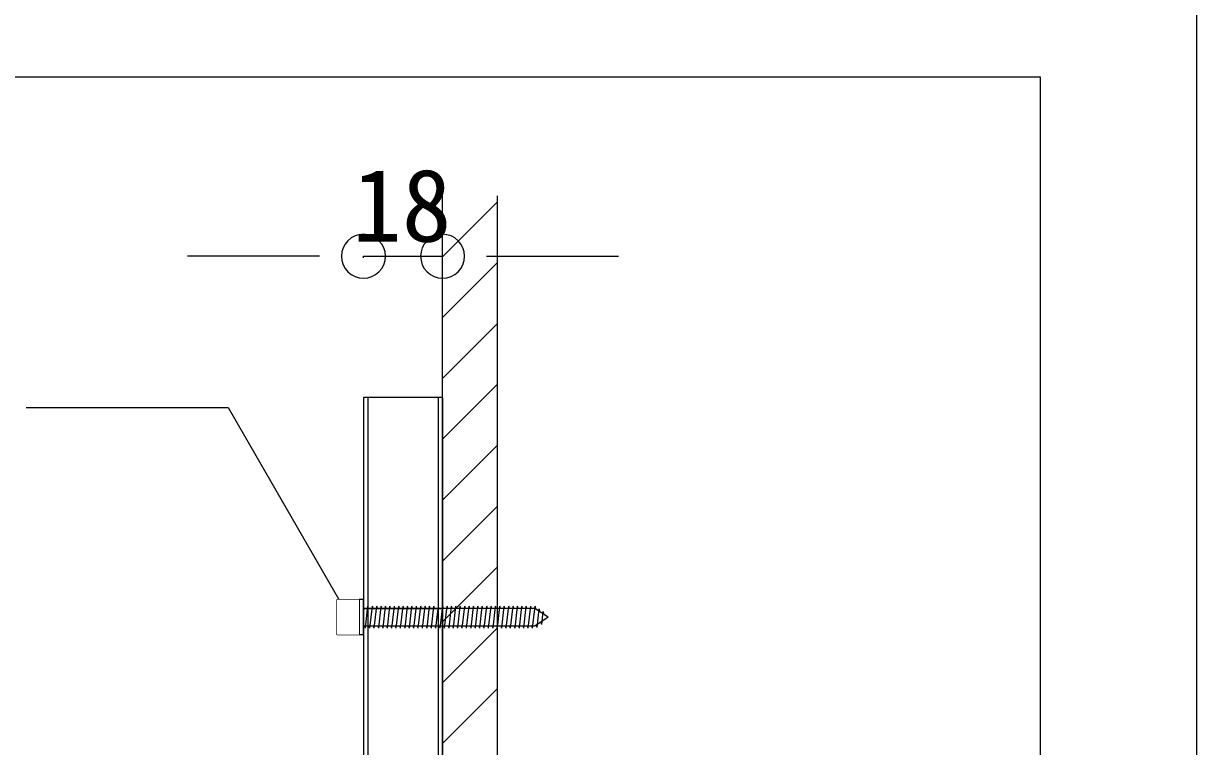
# Model space of a CAD drawing. Units: millimetres, scale not verified. Extents: x -4205 to 4205, y -2975 to 2975.
# Drawn here: x 3283 to 3950, y 316 to 727 of the extents above; entities that cross this region are included whole.
import ezdxf
from ezdxf.enums import TextEntityAlignment as Align

# ---------------------------------------------------------------- set-up
doc = ezdxf.new("R2010")
doc.units = ezdxf.units.MM
doc.header["$LTSCALE"] = 20
for name, color, linetype in [('0-0', 7, 'Continuous'), ('0-1', 3, 'Continuous'), ('0-2', 7, 'Continuous')]:
    doc.layers.add(name, color=color, linetype=linetype)
doc.styles.add('ＭＳ ゴシック', font='')
doc.styles.get('ＭＳ ゴシック').set_extended_font_data('MS Gothic')

msp = doc.modelspace()

# ---------------------------------------------------------------- linework, layer by layer
at = {"layer": '0-0'}
for p, q in [((3521.41, -766.97), (3521.41, 629)), ((3552.66, -766.97), (3552.66, 629)), ((3521.41, 594.39), (3552.66, 625.64)), ((3521.41, 559.78), (3552.66, 591.03)), ((3521.41, 525.17), (3552.66, 556.42)), ((3521.41, 490.55), (3552.66, 521.8)), ((3476.41, 514.37), (3476.41, -766.97)), ((3521.41, 514.37), (3476.41, 514.37)), ((3478.91, 514.37), (3478.91, -766.97)), ((3518.91, 514.37), (3518.91, -766.97)), ((3521.41, 514.37), (3521.41, -766.97)), ((3521.41, 455.94), (3552.66, 487.19)), ((3521.41, 421.33), (3552.66, 452.58)), ((3521.41, 386.72), (3552.66, 417.97)), ((3473.91, 396.87), (3466.41, 396.87)), ((3468.16, 381.87), (3468.16, 396.87)), ((3470.16, 381.87), (3470.16, 396.87)), ((3472.16, 381.87), (3472.16, 396.87)), ((3473.91, 379.37), (3473.91, 399.37)), ((3573.83, 394.37), (3476.41, 394.37)), ((3477.57, 383.19), (3478.99, 395.56)), ((3479.35, 394.25), (3478.99, 395.56)), ((3480.07, 383.19), (3481.49, 395.56)), ((3481.85, 394.25), (3481.49, 395.56)), ((3482.57, 383.19), (3483.99, 395.56)), ((3484.35, 394.25), (3483.99, 395.56)), ((3485.07, 383.19), (3486.49, 395.56)), ((3486.85, 394.25), (3486.49, 395.56)), ((3487.57, 383.19), (3488.99, 395.56)), ((3489.35, 394.25), (3488.99, 395.56)), ((3490.07, 383.19), (3491.49, 395.56)), ((3491.85, 394.25), (3491.49, 395.56)), ((3492.57, 383.19), (3493.99, 395.56)), ((3494.35, 394.25), (3493.99, 395.56)), ((3495.07, 383.19), (3496.49, 395.56)), ((3496.85, 394.25), (3496.49, 395.56)), ((3497.57, 383.19), (3498.99, 395.56)), ((3499.35, 394.25), (3498.99, 395.56)), ((3500.07, 383.19), (3501.49, 395.56)), ((3501.85, 394.25), (3501.49, 395.56)), ((3502.57, 383.19), (3503.99, 395.56)), ((3504.35, 394.25), (3503.99, 395.56)), ((3505.07, 383.19), (3506.49, 395.56)), ((3506.85, 394.25), (3506.49, 395.56)), ((3507.57, 383.19), (3508.99, 395.56)), ((3509.35, 394.25), (3508.99, 395.56)), ((3510.07, 383.19), (3511.49, 395.56)), ((3511.85, 394.25), (3511.49, 395.56)), ((3512.57, 383.19), (3513.99, 395.56)), ((3514.35, 394.25), (3513.99, 395.56)), ((3515.07, 383.19), (3516.49, 395.56)), ((3516.85, 394.25), (3516.49, 395.56)), ((3517.57, 383.19), (3518.99, 395.56)), ((3519.35, 394.25), (3518.99, 395.56)), ((3520.07, 383.19), (3521.49, 395.56)), ((3521.85, 394.25), (3521.49, 395.56)), ((3522.57, 383.19), (3523.99, 395.56)), ((3524.35, 394.25), (3523.99, 395.56)), ((3525.07, 383.19), (3526.49, 395.56)), ((3526.85, 394.25), (3526.49, 395.56)), ((3527.57, 383.19), (3528.99, 395.56)), ((3529.35, 394.25), (3528.99, 395.56)), ((3530.07, 383.19), (3531.49, 395.56)), ((3531.85, 394.25), (3531.49, 395.56)), ((3532.57, 383.19), (3533.99, 395.56)), ((3534.35, 394.25), (3533.99, 395.56)), ((3535.07, 383.19), (3536.49, 395.56)), ((3536.85, 394.25), (3536.49, 395.56)), ((3537.57, 383.19), (3538.99, 395.56)), ((3539.35, 394.25), (3538.99, 395.56)), ((3540.07, 383.19), (3541.49, 395.56)), ((3541.85, 394.25), (3541.49, 395.56)), ((3542.57, 383.19), (3543.99, 395.56)), ((3544.35, 394.25), (3543.99, 395.56)), ((3545.07, 383.19), (3546.49, 395.56)), ((3546.85, 394.25), (3546.49, 395.56)), ((3547.57, 383.19), (3548.99, 395.56)), ((3549.35, 394.25), (3548.99, 395.56)), ((3550.07, 383.19), (3551.49, 395.56)), ((3551.85, 394.25), (3551.49, 395.56)), ((3552.57, 383.19), (3553.99, 395.56)), ((3554.35, 394.25), (3553.99, 395.56)), ((3555.07, 383.19), (3556.49, 395.56)), ((3556.85, 394.25), (3556.49, 395.56)), ((3557.57, 383.19), (3558.99, 395.56)), ((3559.35, 394.25), (3558.99, 395.56)), ((3560.07, 383.19), (3561.49, 395.56)), ((3561.85, 394.25), (3561.49, 395.56)), ((3562.57, 383.19), (3563.99, 395.56)), ((3564.35, 394.25), (3563.99, 395.56)), ((3565.07, 383.19), (3566.49, 395.56)), ((3566.85, 394.25), (3566.49, 395.56)), ((3567.57, 383.19), (3568.99, 395.56)), ((3569.35, 394.25), (3568.99, 395.56)), ((3570.07, 383.19), (3571.49, 395.56)), ((3571.85, 394.25), (3571.49, 395.56)), ((3572.57, 383.19), (3573.99, 395.56)), ((3581.41, 389.37), (3573.83, 394.37)), ((3574.35, 394.25), (3573.99, 395.56)), ((3575.12, 383.6), (3576.3, 394.06)), ((3576.65, 392.74), (3576.3, 394.06)), ((3577.82, 385.16), (3578.63, 392.71)), ((3578.98, 391.4), (3578.63, 392.71)), ((3477.57, 383.19), (3477.22, 384.5)), ((3480.07, 383.19), (3479.72, 384.5)), ((3482.57, 383.19), (3482.22, 384.5)), ((3485.07, 383.19), (3484.72, 384.5)), ((3487.57, 383.19), (3487.22, 384.5)), ((3490.07, 383.19), (3489.72, 384.5)), ((3492.57, 383.19), (3492.22, 384.5)), ((3495.07, 383.19), (3494.72, 384.5)), ((3497.57, 383.19), (3497.22, 384.5)), ((3500.07, 383.19), (3499.72, 384.5)), ((3502.57, 383.19), (3502.22, 384.5)), ((3505.07, 383.19), (3504.72, 384.5)), ((3507.57, 383.19), (3507.22, 384.5)), ((3510.07, 383.19), (3509.72, 384.5)), ((3512.57, 383.19), (3512.22, 384.5)), ((3515.07, 383.19), (3514.72, 384.5)), ((3517.57, 383.19), (3517.22, 384.5)), ((3520.07, 383.19), (3519.72, 384.5)), ((3521.41, 352.11), (3552.66, 383.36)), ((3522.57, 383.19), (3522.22, 384.5)), ((3525.07, 383.19), (3524.72, 384.5)), ((3527.57, 383.19), (3527.22, 384.5)), ((3530.07, 383.19), (3529.72, 384.5)), ((3532.57, 383.19), (3532.22, 384.5)), ((3535.07, 383.19), (3534.72, 384.5)), ((3537.57, 383.19), (3537.22, 384.5)), ((3540.07, 383.19), (3539.72, 384.5)), ((3542.57, 383.19), (3542.22, 384.5)), ((3545.07, 383.19), (3544.72, 384.5)), ((3547.57, 383.19), (3547.22, 384.5)), ((3550.07, 383.19), (3549.72, 384.5)), ((3552.57, 383.19), (3552.22, 384.5)), ((3555.07, 383.19), (3554.72, 384.5)), ((3557.57, 383.19), (3557.22, 384.5)), ((3560.07, 383.19), (3559.72, 384.5)), ((3562.57, 383.19), (3562.22, 384.5)), ((3565.07, 383.19), (3564.72, 384.5)), ((3567.57, 383.19), (3567.22, 384.5)), ((3570.07, 383.19), (3569.72, 384.5)), ((3572.57, 383.19), (3572.22, 384.5)), ((3575.12, 383.6), (3574.77, 384.92)), ((3577.82, 385.16), (3577.47, 386.48)), ((3476.41, 379.37), (3473.91, 379.37)), ((3521.41, 317.5), (3552.66, 348.75))]:
    msp.add_line(p, q, dxfattribs=at)
for points in [[(-3950, 2750), (3950, 2750), (3950, -2750), (-3950, -2750)], [(2361.05, 696.61), (3861.05, 696.61), (3861.05, -1053.39), (2361.05, -1053.39)], [(3461.41, 399.37), (3473.91, 399.37), (3473.91, 379.37), (3461.41, 379.37)], [(3464.92, 397.36), (3465.86, 393.59), (3463.16, 396.39)], [(3476.41, 394.37), (3521.41, 394.37), (3521.41, 384.37), (3476.41, 384.37)]]:
    msp.add_lwpolyline(points, close=True, dxfattribs=at)
for points in [[(3284.63, 508.55), (3399.48, 508.55), (3465.86, 393.59)], [(3473.91, 381.87), (3466.41, 381.87), (3466.41, 396.87)], [(3476.41, 379.37), (3476.41, 399.37), (3473.91, 399.37)], [(3581.41, 389.37), (3573.83, 384.37), (3476.41, 384.37)]]:
    msp.add_lwpolyline(points, dxfattribs=at)
at = {"layer": '0-0', "color": 5}
msp.add_solid([(3464.92, 397.36), (3465.86, 393.59), (3463.16, 396.39)], dxfattribs=at)
at = {"layer": '0-1'}
for p, q in [((3426.41, 594.63), (3376.41, 594.63)), ((3476.41, 593.75), (3476.41, 594.63)), ((3476.41, 594.63), (3521.41, 594.63)), ((3521.41, 593.75), (3521.41, 594.63)), ((3571.4, 594.63), (3621.4, 594.63))]:
    msp.add_line(p, q, dxfattribs=at)
at = {"layer": '0-2', "color": 3}
for p, q in [((3451.41, 594.63), (3426.41, 594.63)), ((3546.41, 594.63), (3571.4, 594.63))]:
    msp.add_line(p, q, dxfattribs=at)
at = {"layer": '0-2'}
for points in [[(3463.91, 594.63), (3464.15, 592.19), (3464.86, 589.84), (3466.02, 587.68), (3467.57, 585.79), (3469.46, 584.23), (3471.62, 583.08), (3473.97, 582.37), (3476.41, 582.13), (3478.85, 582.37), (3481.19, 583.08), (3483.35, 584.23), (3485.25, 585.79), (3486.8, 587.68), (3487.96, 589.84), (3488.67, 592.19), (3488.91, 594.63), (3488.67, 597.06), (3487.96, 599.41), (3486.8, 601.57), (3485.25, 603.46), (3483.35, 605.02), (3481.19, 606.17), (3478.85, 606.88), (3476.41, 607.12), (3473.97, 606.88), (3471.62, 606.17), (3469.46, 605.02), (3467.57, 603.46), (3466.02, 601.57), (3464.86, 599.41), (3464.15, 597.06)], [(3533.91, 594.63), (3533.67, 597.06), (3532.96, 599.41), (3531.8, 601.57), (3530.25, 603.46), (3528.35, 605.02), (3526.19, 606.17), (3523.85, 606.88), (3521.41, 607.12), (3518.97, 606.88), (3516.62, 606.17), (3514.46, 605.02), (3512.57, 603.46), (3511.02, 601.57), (3509.86, 599.41), (3509.15, 597.06), (3508.91, 594.63), (3509.15, 592.19), (3509.86, 589.84), (3511.02, 587.68), (3512.57, 585.79), (3514.46, 584.23), (3516.62, 583.08), (3518.97, 582.37), (3521.41, 582.13), (3523.85, 582.37), (3526.19, 583.08), (3528.35, 584.23), (3530.25, 585.79), (3531.8, 587.68), (3532.96, 589.84), (3533.67, 592.19)]]:
    msp.add_lwpolyline(points, close=True, dxfattribs=at)

# ---------------------------------------------------------------- texts
at = {"layer": '0-1', "color": 7, "style": 'ＭＳ ゴシック'}
msp.add_text('18', height=41.38, dxfattribs=at).set_placement((3470.12, 590.51), align=Align.BOTTOM_LEFT)

# ---------------------------------------------------------------- next in the draw order: wipeouts: each hides what was drawn before it
msp.add_wipeout([(3461.41, 379.37), (3473.91, 399.37), (3473.91, 379.37), (3473.91, 379.37)])

# ---------------------------------------------------------------- next in the draw order: wipeouts: each hides what was drawn before it
msp.add_wipeout([(3461.41, 399.37), (3473.91, 399.37), (3461.41, 379.37), (3461.41, 379.37)])

# ---------------------------------------------------------------- next in the draw order: linework, layer by layer
at = {"layer": '0-0'}
msp.add_solid([(3461.41, 399.37), (3473.91, 399.37), (3473.91, 399.37)], dxfattribs=at)

doc.saveas('drawing.dxf')
